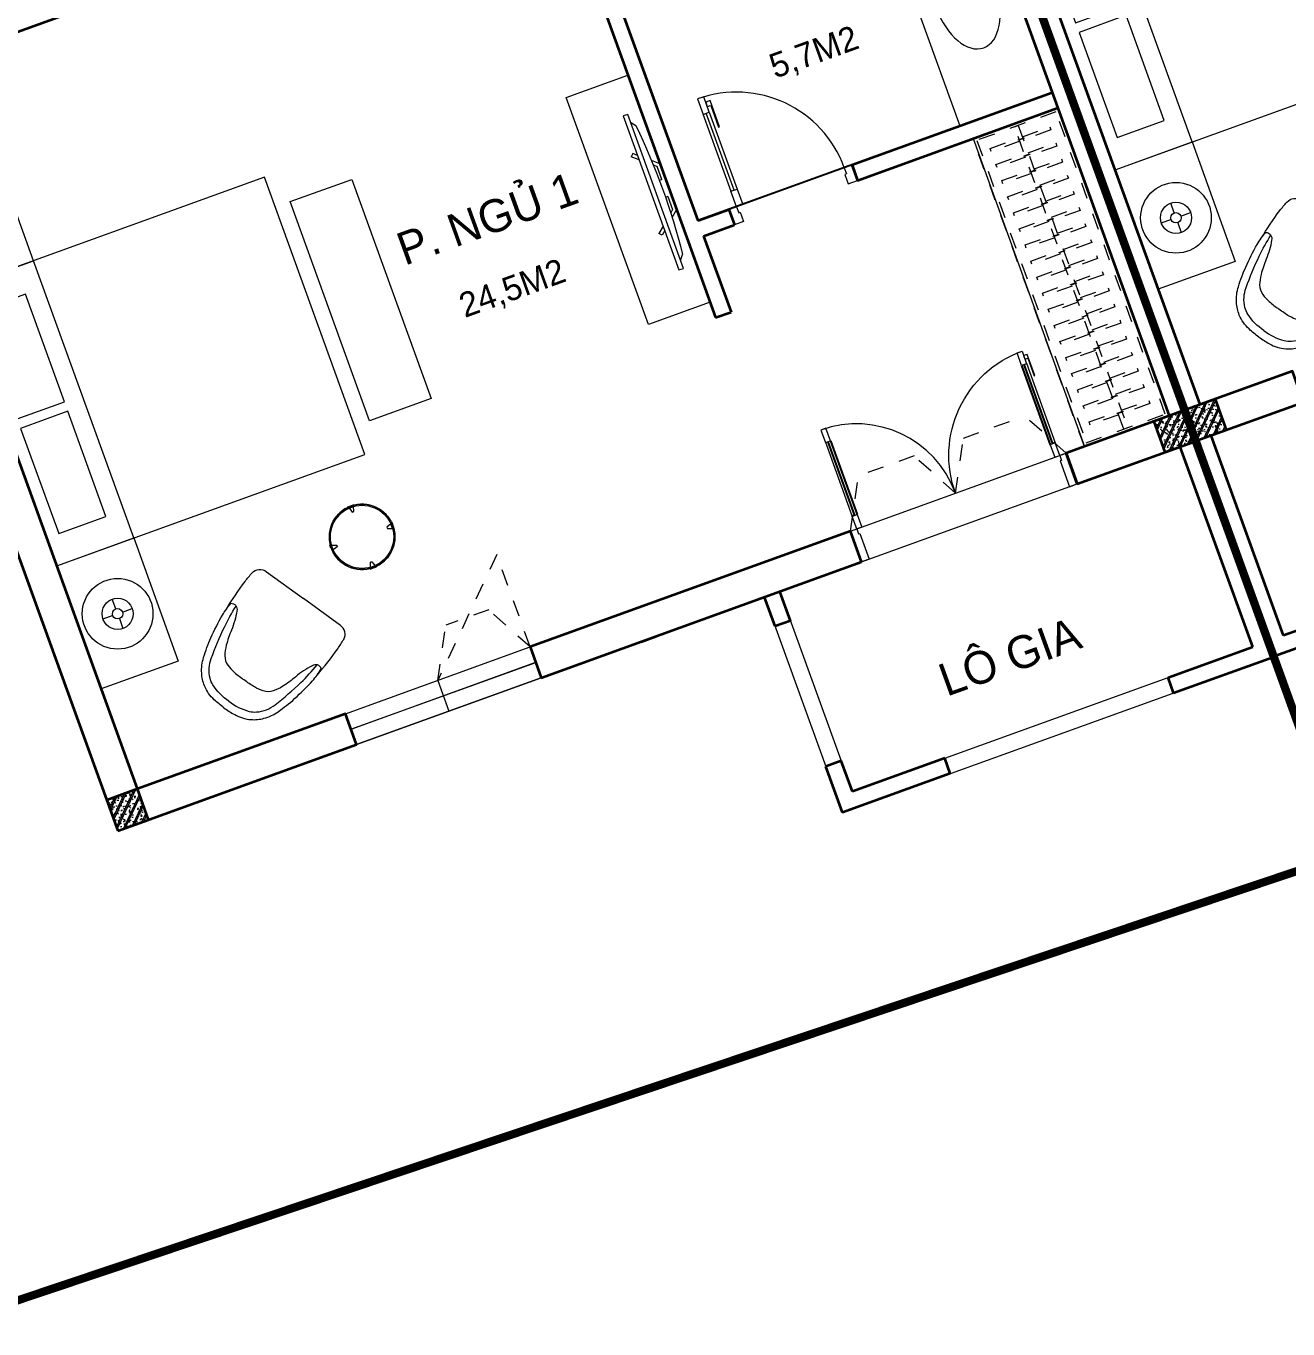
# Model space of a CAD drawing. Header units: metres. Extents: x 568336 to 569219, y 2065964 to 2066430.
# Drawn here: x 568651.34 to 568659.05, y 2066200.67 to 2066208.62 of the extents above; entities that cross this region are included whole.
import ezdxf

# ---------------------------------------------------------------- set-up
doc = ezdxf.new("R2010")
doc.units = ezdxf.units.M
for name, pattern in [('$AUDIT_BAD_LTYPE2', [0]), ('HIDDEN', [0.375, 0.25, -0.125]), ('HIDDEN2', [0.1875, 0.125, -0.0625]), ('X-5M-G-MB PHONGNGU$0$HIDDEN2', [0.1875, 0.125, -0.0625])]:
    doc.linetypes.add(name, pattern=pattern)
doc.layers.get('0').update_dxf_attribs({"linetype": 'CONTINUOUS'})
doc.layers.get('DEFPOINTS').update_dxf_attribs({"linetype": 'CONTINUOUS'})
for name, color, linetype, lineweight in [('-DIM', 9, 'CONTINUOUS', 13), ('-DOOR', 137, 'CONTINUOUS', 9), ('-FURNITURE', 46, 'CONTINUOUS', 9), ('-HATCH', 8, 'CONTINUOUS', 5), ('-LINE1', 7, 'CONTINUOUS', 18), ('-LINE2', 252, 'CONTINUOUS', 9), ('-STEEL1', 1, 'CONTINUOUS', 35), ('-WALL', 4, 'CONTINUOUS', 35), ('TEXT25', 2, 'CONTINUOUS', 13)]:
    doc.layers.add(name, color=color, linetype=linetype, lineweight=lineweight)
doc.layers.add('APOLIC', color=7, linetype='CONTINUOUS')
doc.layers.add('TIMDUONG', color=1, linetype='CONTINUOUS')
doc.styles.add('SVN_AVO_thuong', font='')
doc.styles.add('T1', font='', dxfattribs={"height": 200})
doc.styles.get('SVN_AVO_thuong').set_extended_font_data('SVN-Avo')
doc.styles.get('T1').set_extended_font_data('VNgeometric Light')

# ---------------------------------------------------------------- blocks, each defined once
blk = doc.blocks.new('1800X2000')
at = {"layer": '-FURNITURE'}
blk.add_line((325497.3064970744, 17765.29446492715), (325497.3064973904, 19565.2944651944), dxfattribs=at)
for points in [[(323997.3057774993, 19565.2944651944), (325997.3064971831, 19565.2944651944), (325997.3064971831, 17765.29446484288), (323997.3057774993, 17765.29446484288)], [(325612.9490047574, 19390.79434491032), (325919.0064973457, 19390.79434491032), (325919.0064973457, 18691.29434485664), (325612.9490047574, 18691.29434485664)], [(325612.9490046239, 18629.79434491026), (325919.0064972151, 18629.79434491026), (325919.0064972151, 17946.79434485664), (325612.9490046239, 17946.79434485664)]]:
    blk.add_lwpolyline(points, close=True, dxfattribs=at)
blk = doc.blocks.new('12PLMP12')
at = {"color": 0, "linetype": 'ByBlock'}
for p, q in [((0, 1.25), (0, 3.75)), ((-1.25, 0), (-3.75, 0)), ((1.25, 0), (3.75, 0)), ((0, -1.25), (0, -3.75))]:
    blk.add_line(p, q, dxfattribs=at)
for radius in [8.5, 3.75, 1.25]:
    blk.add_circle((0, 0), radius, dxfattribs=at)
blk = doc.blocks.new('A$C7D524948')
at = {"layer": '-FURNITURE'}
for points in [[(-1.862645149230957e-09, 824.9500000011176, 0.02374928999430728), (-77.15000000130385, 820, 0.1110396266945436), (-175.0999999996275, 786.1500000022352, 0.08516816991690027), (-234.9500000011176, 733.25, 0.08855014736123698), (-281.5499999988824, 649.3499999996275, 0.02790636319614463), (-315.9500000011176, 525.5999999996275, 0.02834164487538841), (-340.4000000022352, 372.8000000007451, 0.04711987010175965), (-341.0999999996275, 283.4000000003725, 0.5135274654112972), (-284.5500000007451, 299.9500000011176, 0.05957759956988055), (-242.5500000026077, 413.6500000003725, -0.03446512451505389), (-213.1500000003725, 507.4499999992549, -0.05927668371543007), (-182.7500000009313, 564.2999999988824, -0.1661460996977688), (-133.4500000011176, 600.4000000003725, -0.0525641271264061), (-75.80000000074506, 611.9500000011176, -0.02855401869774651), (-1.862645149230957e-09, 614.6500000003725, -3.543335205159532)], [(-1.862645149230957e-09, 824.9500000011176, -0.02374928999430728), (77.14999999850988, 820.0000000018626, -0.1110396266945436), (175.0999999986961, 786.1500000003725, -0.08516816991690027), (234.9499999992549, 733.25, -0.08855014736123698), (281.5499999988824, 649.3499999996275, -0.02790636319614463), (315.9500000011176, 525.5999999996275, -0.02834164487538841), (340.3999999985099, 372.8000000007451, -0.04711987010175965), (341.0999999996275, 283.4000000022352, -0.5135274654112972), (284.5500000007451, 299.9499999992549, -0.05957759956988055), (242.5499999988824, 413.6499999985099, 0.03446512451505389), (213.1499999994412, 507.4500000011176, 0.05927668371543007), (182.75, 564.3000000007451, 0.1661460996977688), (133.4499999983236, 600.4000000003725, 0.0525641271264061), (75.79999999888241, 611.9499999992549, 0.02855401869774651), (-1.862645149230957e-09, 614.6500000003725, 3.543335205159532)], [(-0.5500000007450581, 774.1500000003725, 0.1055837687742558), (-137.8000000007451, 751.3000000007451, 0.08397584501256396), (-176, 728.25, 0.1493020227225411), (-241.2000000011176, 626.1999999992549, 0.02490854660583826), (-289.25, 424.1500000003725, 0.02643887537121914), (-306.5679914960638, 278.4068524483591, -0.8863330528017872)], [(-0.5500000007450581, 774.1500000003725, -0.1055837687742558), (136.6999999992549, 751.3000000007451, -0.08397584501256396), (174.8999999985099, 728.2500000018626, -0.1493020227225411), (240.0999999986961, 626.1999999992549, -0.02490854660583826), (288.1499999975786, 424.1500000003725, -0.02643887537121914), (305.467991495505, 278.4068524483591, 0.8863330528017872)], [(-342.8562581948936, 328.1164919566363, 0.02267140514630937), (-350.039135296829, 124.5, 0.01212164544072816), (-345.6391352973878, 57.0500000026077, 0.4055082152921144), (-279.3891352973878, 0), (0, 0)], [(342.8562581939623, 328.1164919547737, -0.02267140514630937), (350.0391352958977, 124.5, -0.01212164544072816), (345.6391352955252, 57.05000000074506, -0.4055082152921144), (279.3891352964565, 0), (0, 0)]]:
    blk.add_lwpolyline(points, format="xyb", dxfattribs=at)
blk = doc.blocks.new('18x35')
at = {"layer": '-HATCH'}
h = blk.add_hatch(dxfattribs=at)
h.set_pattern_fill('CHAU-01', color=256, scale=10, angle=-1.272221872585407e-14, pattern_type=2)
h.set_pattern_definition([(49.99999999999999, (0, 0), (71.72601826007535, -6.275213498259527), [7.5, -82.5]), (355, (0, 0), (-13.87513336129999, 75.21921337000119), [6, -66]), (100.4514, (5.977167999997619, -0.5229339999999638), (57.85093817140217, 68.94395420609534), [6.374019000000001, -70.1142112]), (46.18419999999998, (0, 20), (106.7241048625644, -16.55190143290183), [11.25, -123.75]), (96.63559999999998, (8.89367449999554, 18.62066930000003), (93.46627055487036, 97.41178709004416), [9.561028799999994, -105.1713]), (351.1842, (0, 20), (93.46619451336275, 97.41186009253245), [9, -99]), (20.99999999999998, (10, 15), (59.69070521184616, -40.2618890665339), [7.5, -82.5]), (326.0000000000001, (10, 15), (24.33153319215819, 72.5150045046853), [6, -66]), (71.45139999999999, (14.97422329999972, 11.64483940000002), (84.022262858149, 32.25304967099522), [6.374019000000001, -70.1142112]), (37.49999999999998, (0, 0), (1.215985531729074, 33.28938538313115), [0, -65.19999999999999, 0, -67, 0, -66.25]), (7.499999999999987, (0, 0), (26.30695374421487, 39.44117118823602), [0, -38.2, 0, -63.7, 0, -25.25]), (327.5, (-22.30000000000291, 0), (53.3822436172409, -2.255487173437988), [0, -25, 0, -78, 0, -103.5]), (317.5, (-32.30000000000291, 0), (58.31861693423862, 10.01049823323176), [0, -32.5, 0, -51.8, 0, -73.5]), (44.99999999999999, (0, 0), (-30.05203820042826, 30.05203820042828), []), (44.99999999999999, (0, 12.25), (-30.05203820042826, 30.05203820042828), [])])
h.paths.add_polyline_path([(96508.03118051568, 47993.04977023201), (96508.03118051568, 47793.04977023201), (96708.03118051568, 47793.04977023201), (96708.03118051568, 47993.04977023201)])
at = {"layer": '-STEEL1'}
blk.add_lwpolyline([(96508.03118051568, 47793.04977023201), (96708.03118051568, 47793.04977023201), (96708.03118051568, 47993.04977023201), (96508.03118051568, 47993.04977023201)], close=True, dxfattribs=at)
blk = doc.blocks.new('M2-T2')
at = {"layer": '-FURNITURE'}
blk.add_lwpolyline([(188785.9255648188, -98562.23270816143), (189285.9273454817, -98562.23270816143), (189285.9273454817, -99337.39942697497), (188785.9255648188, -99337.39942697497)], close=True, dxfattribs=at)
at = {"layer": '-LINE1'}
blk.add_lwpolyline([(191485.8660267639, -100287.0107313246), (191485.8660267639, -101687.0107313246), (188685.8660267639, -101687.0107313245), (188685.8660267637, -100287.0107313246)], dxfattribs=at)
at = {"layer": '-WALL'}
for p, q in [((188685.8660267639, -101687.0107313246), (188685.8660267637, -100287.0107313245)), ((188785.8660267639, -101587.0107313246), (188785.8660267637, -100287.0107313245)), ((188985.8660267639, -101587.0107313246), (188785.8660267639, -101587.0107313246)), ((188985.8660267639, -101687.0107313246), (188685.8660267638, -101687.0107313246))]:
    blk.add_line(p, q, dxfattribs=at)
blk.add_lwpolyline([(191188.4291203678, -95587.4546847924), (190885.4058762234, -95587.45468479238), (190885.4061907353, -95482.4491540484), (190785.4063327542, -95482.4491540484), (190785.4063327542, -95482.4491540484), (190785.4063327542, -95482.4491540484), (190785.4058762234, -95587.45468479238), (188785.9683582059, -95587.4546847924), (188786.0263483539, -93122.7932685815), (188685.5742633072, -93122.7932685815), (188685.4944307274, -100287.0107313246), (189385.4944307354, -100287.0107313026), (189385.4944307357, -100087.0107313397), (188785.8974093971, -100087.0107313572), (188785.9587328772, -95787.66870374542)], dxfattribs=at)
at = {"layer": 'DEFPOINTS', "color": 2}
blk.add_lwpolyline([(188685.8968806412, -85287.03854253789), (196685.66513408, -85286.9656423192), (196686.3975495653, -90887.44297288946), (197685.688035646, -90887.44297288946), (197685.688035646, -96387.44297288946), (196686.0590758167, -96387.25639865667), (196686.0590758167, -98365.7926648622), (194719.2112359106, -100287.0441957289), (191485.8660267639, -100287.1876910995), (191485.8660267639, -101687.0107313246), (188685.8660267639, -101687.010731325), (188685.8968806412, -85287.03854253789)], dxfattribs=at)
at = {"layer": 'TIMDUONG', "color": 1, "linetype": 'HIDDEN', "ltscale": 10, "const_width": 50}
blk.add_lwpolyline([(188685.9009933229, -83287.61039145212), (199685.9009933797, -83287.63301822983), (199685.8702561683, -98230.70415374279), (194687.2128796928, -103114.3974403377), (188685.860498254, -102974.7601425732)], close=True, dxfattribs=at)
at = {"layer": '-DIM', "xscale": -1}
blk.add_blockref('1800X2000', (514783.23384242, -116327.5271730885), dxfattribs=at)
at = {"layer": '-FURNITURE', "xscale": 25.40000000083849, "yscale": 25.40000000083849, "zscale": 25.40000000083849, "rotation": 90.00000002731056}
blk.add_blockref('12PLMP12', (189035.9273463387, -98964.19391341195), dxfattribs=at)
at = {"layer": '-FURNITURE', "rotation": 124.1219197484613}
blk.add_blockref('A$C7D524948', (189946.5025991879, -99358.43120215704), dxfattribs=at)
at = {"layer": '-STEEL1'}
blk.add_blockref('18x35', (92177.86570012549, -148079.9855887284), dxfattribs=at)
blk = doc.blocks.new('XR.MB.LM123$0$tvi 1')
blk.add_lwpolyline([(28.54445810673496, -2.291926648467779e-10), (28.54445810673496, -999.9999999999964), (-7.275957614183426e-12, -1000), (0, 0)], close=True)
for points in [[(28.54445810680045, -50.31958968611434), (52.37372755713295, -80.86315460130209)], [(-24.09820395050338, -235.5599978379832), (-39.09879504836863, -251.7939635238108)], [(0, -255.9952397129928), (-24.09820395050338, -235.5599978379832)], [(0, -284.7849796677438), (-39.09879504836863, -251.7939635238108)], [(69.66229681991535, -315.0836646851385), (111.1934016081432, -350.2927865858655), (111.193401608034, -649.712917566063), (69.68611289083492, -684.9110379843005)], [(89.09002233762294, -445.7449799550195), (89.09002233762294, -359.9578938602899), (70.91298945683957, -344.6203678706661)], [(89.09002233762294, -445.7449799550195), (73.49991829216015, -445.7449799550232)], [(89.09002233768115, -554.2550200447404), (89.09002233773936, -640.0421061392371), (70.91298945678864, -655.3796321293303)], [(89.09002233768115, -554.2550200447404), (73.49991829216015, -554.2550200447404)], [(0, -715.2150203320198), (-39.09879504836863, -748.2060364759491)], [(-24.09820395050338, -764.4400021620095), (-39.09879504836863, -748.2060364759491)], [(0, -744.004760287), (-24.09820395050338, -764.4400021620095)], [(28.54445810674224, -949.680410313882), (52.37372755713295, -919.1368453984578)]]:
    blk.add_lwpolyline(points)
blk.add_arc((-4025.16618952866, -499.9999999999964), 4099.025185406737, 354.1310878512652, 5.868912148527433)
blk = doc.blocks.new('*U18')
at = {"linetype": '$AUDIT_BAD_LTYPE2'}
for p, q in [((70, 100), (69.99999999999999, 599.9999999999982)), ((89.99999999999999, 599.9999999999982), (90, 100))]:
    blk.add_line(p, q, dxfattribs=at)
for points in [[(49.99999999999999, 599.9999999999982), (89.99999999999999, 599.9999999999982), (89.99999999999999, 699.9999999999982), (49.99999999999999, 699.9999999999982), (49.99999999999999, 599.9999999999982)], [(49.99999999999999, 602.9059272893337), (50, 100)], [(50, 100), (90, 100), (90, 0), (50, 0), (50, 100)]]:
    blk.add_lwpolyline(points)
for points in [[(118.2698876160139, 494.5156181119073), (118.2698876160139, 664.1349438079906), (89.99999999999999, 664.1349438079906), (89.99999999999999, 635.8650561920058), (112.6159100928053, 635.8650561920058), (112.6159100928053, 494.5156181119073)], [(0, 0), (50, 0), (50, -40), (60, -40), (60, -100.0001724930698), (0, -100.0001724930698)], [(799.9999999999982, 7.105427357601134e-15), (749.9999999999982, 7.105427357601134e-15), (749.9999999999982, -40), (739.9999999999982, -40), (739.9999999999982, -100.0001724930698), (799.9999999999982, -100.0001724930698)]]:
    blk.add_lwpolyline(points, close=True)
at = {"linetype": '$AUDIT_BAD_LTYPE2', "ltscale": 0.3}
blk.add_arc((50, 0), 699.9999999999982, 0, 90, dxfattribs=at)
blk = doc.blocks.new('Sink_Cicle')
blk.add_lwpolyline([(17.49999987077899, -50.00226151314564), (-17.49999987077899, -49.99773848685436), (-17.51615354442038, -252.2967581441626), (17.48384613892995, -252.3012811850058)], close=True)
blk.add_circle((0, -300), 17.5)
at = {"layer": 'DEFPOINTS'}
blk.add_line((0, -100), (0, 0), dxfattribs=at)
blk.add_wipeout([(17.499999870775355, -50.00226151314928), (-17.49999987078263, -49.99773848685436), (-17.516153544427652, -252.29675814416623), (17.48384613892631, -252.3012811850058)])
at = {"layer": '-FURNITURE', "linetype": 'Continuous'}
blk.add_ellipse((0, -300), major_axis=(-325, 0), ratio=0.5846153846153846, dxfattribs=at)
blk.add_line((-17.51421511289664, -237.2967582757119), (17.48578462866135, -237.3012813020032))
blk = doc.blocks.new('*U245')
for points in [[(21.73011238398614, 627.6337999295927), (21.73011238398614, 797.2531256256759), (50.00000000000001, 797.2531256256759), (50.00000000000001, 768.9832380096911), (27.38408990719474, 768.9832380096911), (27.38408990719474, 627.6337999295927)], [(0, 0), (50, 0), (50, -40), (60, -40), (60, -245.9999999543969), (0, -245.9999999543969)], [(1721.999999998998, 0), (1671.999999998998, 0), (1671.999999998998, -40), (1661.999999998998, -40), (1661.999999998998, -245.9999999543969), (1721.999999998998, -245.9999999543969)]]:
    blk.add_lwpolyline(points, close=True)
for points in [[(50.00000000000001, 733.1181818176835), (90.00000000000003, 733.1181818176835), (90.00000000000003, 833.1181818176835), (50.00000000000001, 833.1181818176835), (50.00000000000001, 733.1181818176835)], [(1671.999999998998, 688.881818181314), (1631.999999998998, 688.881818181314), (1631.999999998998, 788.881818181314), (1671.999999998998, 788.881818181314), (1671.999999998998, 688.881818181314)], [(50.00000000000001, 736.0241091070191), (50, 100)], [(1671.999999998998, 691.7877454706495), (1671.999999998998, 100)], [(50, 100), (90, 100), (90, 0), (50, 0), (50, 100)], [(1671.999999998998, 100), (1631.999999998998, 100), (1631.999999998998, 0), (1671.999999998998, 0), (1671.999999998998, 100)]]:
    blk.add_lwpolyline(points)
at = {"ltscale": 0.3}
for points in [[(883.1181818176836, 0, 0.4142135623730951), (50, 833.1181818176835, 0.4142135623730951)], [(883.1181818176838, 0, -0.4142135623730951), (1671.999999998998, 788.8818181813142, -0.4142135623730951)]]:
    blk.add_lwpolyline(points, format="xyb", dxfattribs=at)
at = {"layer": 'APOLIC', "linetype": '$AUDIT_BAD_LTYPE2'}
for p, q in [((70, 100), (70.00000000000003, 733.1181818176835)), ((90.00000000000003, 733.1181818176835), (90, 100)), ((1631.999999998998, 688.881818181314), (1631.999999998998, 100)), ((1651.999999998998, 100), (1651.999999998998, 688.881818181314))]:
    blk.add_line(p, q, dxfattribs=at)
blk = doc.blocks.new('*U189')
at = {"linetype": 'X-5M-G-MB PHONGNGU$0$HIDDEN2'}
for points in [[(0, 600.0000000004657), (0, 0), (2181.818181820297, -7.813323814654285e-10), (2181.818181820297, 599.9999999996843)], [(2161.818181820297, 579.999661371611), (2161.818181820297, 19.99966137161111), (20, 20.00000000046566), (20, 580.0000000004657)], [(2161.818181820297, 286.6991212946932), (2161.818181820297, 313.0991212946), (20, 313.0991212953813), (19.99999859370291, 286.6991212952417)], [(113.7817614636733, 319.1750910408318), (109.4317788550979, 319.1750910408318), (109.4317788550979, 280.441767644881), (113.7817614636733, 280.441767644881)], [(227.7817614636733, 319.1750910407849), (223.4317788550979, 319.1750910407849), (223.4317788550979, 280.4417676448341), (227.7817614636733, 280.4417676448341)], [(341.7817614636733, 319.175091040738), (337.4317788550979, 319.175091040738), (337.4317788550979, 280.4417676447872), (341.7817614636733, 280.4417676447872)], [(455.7817614636733, 319.1750910406911), (451.4317788550979, 319.1750910406911), (451.4317788550979, 280.4417676447403), (455.7817614636733, 280.4417676447403)], [(569.7817614636733, 319.1750910406442), (565.431778855098, 319.1750910406442), (565.431778855098, 280.4417676446934), (569.7817614636733, 280.4417676446934)], [(683.7817614636733, 319.1750910405973), (679.431778855098, 319.1750910405973), (679.431778855098, 280.4417676446465), (683.7817614636733, 280.4417676446465)], [(797.7817614636733, 319.1750910405504), (793.431778855098, 319.1750910405504), (793.431778855098, 280.4417676445996), (797.7817614636733, 280.4417676445996)], [(911.7817614636733, 319.1750910405035), (907.431778855098, 319.1750910405035), (907.431778855098, 280.4417676445527), (911.7817614636733, 280.4417676445527)], [(1025.781761463673, 319.1750910404566), (1021.431778855098, 319.1750910404566), (1021.431778855098, 280.4417676445057), (1025.781761463673, 280.4417676445057)], [(1139.781761463673, 319.1750910404097), (1135.431778855098, 319.1750910404097), (1135.431778855098, 280.4417676444588), (1139.781761463673, 280.4417676444588)], [(1253.781761463673, 319.1750910403628), (1249.431778855098, 319.1750910403628), (1249.431778855098, 280.4417676444119), (1253.781761463673, 280.4417676444119)], [(1367.781761463673, 319.1750910403159), (1363.431778855098, 319.1750910403159), (1363.431778855098, 280.441767644365), (1367.781761463673, 280.441767644365)], [(1481.781761463673, 319.175091040269), (1477.431778855098, 319.175091040269), (1477.431778855098, 280.4417676443181), (1481.781761463673, 280.4417676443181)], [(1595.781761463673, 319.175091040222), (1591.431778855098, 319.175091040222), (1591.431778855098, 280.4417676442712), (1595.781761463673, 280.4417676442712)], [(1709.781761463673, 319.1750910401751), (1705.431778855098, 319.1750910401751), (1705.431778855098, 280.4417676442243), (1709.781761463673, 280.4417676442243)], [(1823.781761463673, 319.1750910401282), (1819.431778855098, 319.1750910401282), (1819.431778855098, 280.4417676441774), (1823.781761463673, 280.4417676441774)], [(1937.781761463673, 319.1750910400813), (1933.431778855098, 319.1750910400813), (1933.431778855098, 280.4417676441305), (1937.781761463673, 280.4417676441305)], [(2051.781761463673, 319.1750910400344), (2047.431778855098, 319.1750910400344), (2047.431778855098, 280.4417676440836), (2051.781761463673, 280.4417676440836)]]:
    blk.add_lwpolyline(points, close=True, dxfattribs=at)
for points in [[(122.2409142897814, 313.1103512093413), (122.2409142897814, 515.2497102723445), (100.1765458012815, 515.2497102723445), (100.1765458012815, 313.1103512093413)], [(236.2409142897814, 313.1103512092944), (236.2409142897814, 515.2497102722975), (214.1765458012815, 515.2497102722975), (214.1765458012815, 313.1103512092944)], [(350.2409142897814, 313.1103512092475), (350.2409142897814, 515.2497102722507), (328.1765458012815, 515.2497102722507), (328.1765458012815, 313.1103512092475)], [(464.2409142897814, 313.1103512092006), (464.2409142897814, 515.2497102722037), (442.1765458012815, 515.2497102722037), (442.1765458012815, 313.1103512092006)], [(578.2409142897814, 313.1103512091537), (578.2409142897814, 515.2497102721569), (556.1765458012815, 515.2497102721569), (556.1765458012815, 313.1103512091537)], [(692.2409142897814, 313.1103512091068), (692.2409142897814, 515.24971027211), (670.1765458012815, 515.24971027211), (670.1765458012815, 313.1103512091068)], [(806.2409142897814, 313.1103512090599), (806.2409142897814, 515.249710272063), (784.1765458012815, 515.249710272063), (784.1765458012815, 313.1103512090599)], [(920.2409142897814, 313.110351209013), (920.2409142897814, 515.2497102720162), (898.1765458012815, 515.2497102720162), (898.1765458012815, 313.110351209013)], [(1034.240914289781, 313.1103512089661), (1034.240914289781, 515.2497102719692), (1012.176545801281, 515.2497102719692), (1012.176545801281, 313.1103512089661)], [(1148.240914289781, 313.1103512089192), (1148.240914289781, 515.2497102719224), (1126.176545801281, 515.2497102719224), (1126.176545801281, 313.1103512089192)], [(1262.240914289781, 313.1103512088723), (1262.240914289781, 515.2497102718754), (1240.176545801281, 515.2497102718754), (1240.176545801281, 313.1103512088723)], [(1376.240914289781, 313.1103512088254), (1376.240914289781, 515.2497102718285), (1354.176545801281, 515.2497102718285), (1354.176545801281, 313.1103512088254)], [(1490.240914289781, 313.1103512087785), (1490.240914289781, 515.2497102717816), (1468.176545801281, 515.2497102717816), (1468.176545801281, 313.1103512087785)], [(1604.240914289781, 313.1103512087315), (1604.240914289781, 515.2497102717347), (1582.176545801281, 515.2497102717347), (1582.176545801281, 313.1103512087315)], [(1718.240914289781, 313.1103512086846), (1718.240914289781, 515.2497102716878), (1696.176545801281, 515.2497102716878), (1696.176545801281, 313.1103512086846)], [(1832.240914289781, 313.1103512086377), (1832.240914289781, 515.2497102716409), (1810.176545801281, 515.2497102716409), (1810.176545801281, 313.1103512086377)], [(1946.240914289781, 313.1103512085908), (1946.240914289781, 515.2497102715939), (1924.176545801281, 515.2497102715939), (1924.176545801281, 313.1103512085908)], [(2060.240914289781, 313.1103512085439), (2060.240914289781, 515.2497102715471), (2038.176545801281, 515.2497102715471), (2038.176545801281, 313.1103512085439)], [(100.1765458012815, 286.7103512094345), (100.1765458012815, 92.0852110228024), (122.2409142897814, 92.0852110228024), (122.2409142897814, 286.7103512094345)], [(214.1765458012815, 286.7103512093876), (214.1765458012815, 92.08521102275549), (236.2409142897814, 92.08521102275549), (236.2409142897814, 286.7103512093876)], [(328.1765458012815, 286.7103512093407), (328.1765458012815, 92.08521102270858), (350.2409142897814, 92.08521102270858), (350.2409142897814, 286.7103512093407)], [(442.1765458012815, 286.7103512092938), (442.1765458012815, 92.08521102266168), (464.2409142897814, 92.08521102266168), (464.2409142897814, 286.7103512092938)], [(556.1765458012815, 286.7103512092469), (556.1765458012815, 92.08521102261477), (578.2409142897814, 92.08521102261477), (578.2409142897814, 286.7103512092469)], [(670.1765458012815, 286.7103512092), (670.1765458012815, 92.08521102256786), (692.2409142897814, 92.08521102256786), (692.2409142897814, 286.7103512092)], [(784.1765458012815, 286.7103512091531), (784.1765458012815, 92.08521102252095), (806.2409142897814, 92.08521102252095), (806.2409142897814, 286.7103512091531)], [(898.1765458012815, 286.7103512091062), (898.1765458012815, 92.08521102247404), (920.2409142897814, 92.08521102247404), (920.2409142897814, 286.7103512091062)], [(1012.176545801281, 286.7103512090592), (1012.176545801281, 92.08521102242715), (1034.240914289781, 92.08521102242715), (1034.240914289781, 286.7103512090592)], [(1126.176545801281, 286.7103512090123), (1126.176545801281, 92.08521102238024), (1148.240914289781, 92.08521102238024), (1148.240914289781, 286.7103512090123)], [(1240.176545801281, 286.7103512089654), (1240.176545801281, 92.08521102233333), (1262.240914289781, 92.08521102233333), (1262.240914289781, 286.7103512089654)], [(1354.176545801281, 286.7103512089186), (1354.176545801281, 92.08521102228642), (1376.240914289781, 92.08521102228642), (1376.240914289781, 286.7103512089186)], [(1468.176545801281, 286.7103512088717), (1468.176545801281, 92.0852110222395), (1490.240914289781, 92.0852110222395), (1490.240914289781, 286.7103512088717)], [(1582.176545801281, 286.7103512088247), (1582.176545801281, 92.0852110221926), (1604.240914289781, 92.0852110221926), (1604.240914289781, 286.7103512088247)], [(1696.176545801281, 286.7103512087778), (1696.176545801281, 92.0852110221457), (1718.240914289781, 92.0852110221457), (1718.240914289781, 286.7103512087778)], [(1810.176545801281, 286.7103512087309), (1810.176545801281, 92.08521102209879), (1832.240914289781, 92.08521102209879), (1832.240914289781, 286.7103512087309)], [(1924.176545801281, 286.710351208684), (1924.176545801281, 92.08521102205188), (1946.240914289781, 92.08521102205188), (1946.240914289781, 286.710351208684)], [(2038.176545801281, 286.7103512086371), (2038.176545801281, 92.08521102200497), (2060.240914289781, 92.08521102200497), (2060.240914289781, 286.7103512086371)]]:
    blk.add_lwpolyline(points, dxfattribs=at)
blk = doc.blocks.new('tbl1')
at = {"layer": '-FURNITURE'}
for points in [[(-19.7318235830171, 199.0618887953169), (-20.00000000081491, 202.1778609547764), (19.99999999918509, 202.1778609547764), (19.73182358138729, 199.0618887953169), (-8.149072527885437e-10, 200.1778609545727)], [(-202.1778609555913, -20), (-202.1778609555913, 20), (-199.0618887961609, 19.7318235822022), (-200.1778609553294, 9.313225746154785e-10), (-199.0618887961609, -19.73182358033955)], [(202.1778609539615, -20), (199.0618887945311, -19.73182358033955), (200.1778609537287, 9.313225746154785e-10), (200.2090254699579, 19.83055200098897), (202.1778609539615, 20)], [(19.99999999918509, -202.1778609547764), (-20.00000000081491, -202.1778609547764), (-19.7318235830171, -199.061888795346), (-8.149072527885437e-10, -200.1778609546018), (19.73182358138729, -199.061888795346)]]:
    blk.add_hatch(color=256, dxfattribs=at).paths.add_polyline_path(points, flags=0)
at = {"layer": '-FURNITURE', "flags": 128}
for points in [[(-19.7318235830171, 199.061888795346), (-20.00000000081491, 202.1778609547764), (-8.149072527885437e-10, 202.1778609547764), (19.99999999918509, 202.1778609547764), (19.73182358138729, 199.061888795346)], [(-202.1778609555913, 0), (-202.1778609555913, 20), (-199.0618887961609, 19.7318235822022)], [(202.1778609539615, 0), (202.1778609539615, 20), (199.0618887945311, 19.7318235822022)], [(-19.7318235830171, -199.061888795346), (-20.00000000081491, -202.1778609547764), (-8.149072527885437e-10, -202.1778609547764), (19.99999999918509, -202.1778609547764), (19.73182358138729, -199.061888795346)]]:
    blk.add_lwpolyline(points, dxfattribs=at)
for points in [[(14.99999999918509, 193), (-15.00000000081491, 193), (-5.000000000814907, 163), (-8.149072527885437e-10, 163), (4.999999999185093, 163)], [(-193.0000000008149, -15), (-193.0000000008149, 15), (-163.0000000008149, 5), (-163.0000000008149, 0), (-163.0000000008149, -5)], [(192.9999999991851, -15), (192.9999999991851, 15), (162.9999999991851, 5), (162.9999999991851, 0), (162.9999999991851, -5)], [(14.99999999918509, -193), (-15.00000000081491, -193), (-5.000000000814907, -163), (-8.149072527885437e-10, -163), (4.999999999185093, -163)]]:
    blk.add_lwpolyline(points, close=True, dxfattribs=at)
at = {"layer": '-FURNITURE'}
for radius in [200.0000000000002, 193.0000000000002]:
    blk.add_circle((-8.149072527885437e-10, 0), radius, dxfattribs=at)
for radius, start, end in [(199.9999999999999, 90, 270), (199.9999999999998, 270, 90)]:
    blk.add_arc((0, 0), radius, start, end, dxfattribs=at)
blk = doc.blocks.new('M3-T2')
at = {"layer": '-DOOR'}
for p, q in [((192237.333206764, -33559.81339047069), (193437.0307138161, -33559.51486763137)), ((192837.18196029, -33559.66412905103), (192837.2317266385, -33759.66411666759)), ((195517.0547079423, -33559.79026605489), (196917.0547079419, -33559.79026609336)), ((192237.0307817459, -33659.81351696714), (193437.0307817458, -33659.83676851168)), ((192237.333206764, -33659.81339047069), (193437.0307138161, -33659.51486763137)), ((192237.333206764, -33759.81339047069), (193437.0307138161, -33759.51486763137)), ((195517.0547079423, -33759.79026601781), (196917.0547079419, -33759.79026605628))]:
    blk.add_line(p, q, dxfattribs=at)
blk.add_lwpolyline([(192237.0307817458, -33559.79026598585), (193437.0307817456, -33559.81351752984), (193437.0307817459, -33759.81351752984), (192237.030781746, -33759.79026598585)], dxfattribs=at)
at = {"layer": '-FURNITURE'}
blk.add_line((197036.6220188651, -31559.79026607379), (197036.6690882431, -33559.79909158799), dxfattribs=at)
for points in [[(190886.6876587536, -29510.23421942131), (190886.6876585038, -30310.2342191143), (191386.6876585038, -30310.23421920202), (191386.6876587536, -29510.23421950903)], [(197586.6004084922, -31459.79026612415), (197586.5906113159, -30010.97425752776), (196986.5906113159, -30010.97425752776), (196986.590611363, -31459.79026602345)], [(192983.8144046758, -30503.59582876562), (193383.8144046758, -30503.59582876562), (193383.8144046758, -31927.53673293392), (192983.8144046758, -31927.53673293392)], [(194786.0715266388, -31953.22975005777), (194786.0715271471, -30477.90281132952), (195186.0721201034, -30477.90281139966), (195186.0721195952, -31953.22975012791)], [(190886.6876587536, -32910.23421986052), (190886.6876585038, -32110.23422016751), (191386.6876585038, -32110.23422007979), (191386.6876587536, -32910.2342197728)]]:
    blk.add_lwpolyline(points, close=True, dxfattribs=at)
at = {"layer": '-HATCH'}
blk.add_line((195486.642466536, -31460.13314735339), (196286.6423572729, -31459.73587734613), dxfattribs=at)
at = {"layer": '-LINE1'}
for points in [[(194887.0645545141, -33759.77205712059), (194887.0645545141, -35159.77205712059), (197687.0645545141, -35159.77205712054), (197687.0645545143, -33759.77205712059)], [(194987.0645545141, -33759.77205712059), (194987.0645545141, -34859.77205712059)], [(195587.0645545141, -35059.77205712059), (197037.0645545141, -35059.77205712054)]]:
    blk.add_lwpolyline(points, dxfattribs=at)
at = {"layer": '-LINE2', "linetype": 'HIDDEN2', "ltscale": 10}
for p, q in [((193437.0307138161, -32959.81339047069), (192837.18196029, -33559.66412905103)), ((193437.0307138161, -33559.81339047069), (193437.0307138161, -32959.81339047069)), ((192837.18196029, -33559.66412905103), (192997.570704484, -33259.66412905103)), ((193276.6419696221, -33259.81339047069), (192997.570704484, -33259.66412905103)), ((193437.0307138161, -33559.81339047069), (193276.6419696221, -33259.81339047069)), ((195517.0547079425, -33559.82043940935), (195677.4444073897, -33259.81865265081)), ((196038.7666746744, -33259.9454625626), (195677.4444073897, -33259.81865265082)), ((196199.1554188684, -33559.9454625626), (196038.7666746744, -33259.9454625626)), ((196198.9894737342, -33559.9454625626), (196359.3782179282, -33259.9454625626)), ((196359.3782179282, -33259.9454625626), (196756.6743901275, -33259.80602722437)), ((196917.0631343215, -33559.80602722437), (196756.6743901275, -33259.80602722437))]:
    blk.add_line(p, q, dxfattribs=at)
at = {"layer": '-WALL'}
for p, q in [((197687.0645552767, -33759.79026604121), (197686.9737686276, -24359.74579066254)), ((195186.0806616497, -28960.23421950903), (195186.3003268887, -31559.7902660738)), ((195286.642466536, -31459.7902660738), (195286.4334913336, -28960.23421951498)), ((197586.614507229, -30359.79237968585), (197586.6615766069, -33559.7902660738)), ((195286.642466536, -31459.7902660738), (195486.642466536, -31459.7902660738)), ((195486.642466536, -31459.7902660738), (195486.6424665361, -31559.7902660738)), ((196286.6423572729, -31459.73587734613), (196286.6422142718, -31560.4458435218)), ((196286.6422142718, -31460.4458435218), (196286.6422142718, -31560.44582699217)), ((196286.6423571957, -31459.7902660738), (197586.6453964976, -31459.7902660738)), ((195186.2675172363, -31559.7902660738), (195186.3003268887, -31559.7902660738)), ((195186.2675172363, -31559.7902660738), (195186.5318240777, -32053.22975009284)), ((195286.642466536, -31559.7902660738), (195486.6424665361, -31559.7902660738)), ((195286.642466536, -31559.7902660738), (195286.642466536, -32053.22975009284)), ((196286.6422152026, -31559.7902660738), (197586.6468674166, -31559.7902660738)), ((195186.5318240777, -32053.22975009284), (195286.642466536, -32053.22975009284)), ((195517.0547079425, -33559.8135175489), (193437.0307817458, -33559.81351754631)), ((193437.0307817458, -33559.81351754631), (193437.0307817458, -33759.81351750923)), ((195517.0547079423, -33759.79026601781), (195517.0547079425, -33559.79026605489)), ((195517.0547079423, -33759.79026605489), (195517.0547079425, -33559.79026605489)), ((195517.0547079423, -33759.79026601781), (195517.0547079425, -33559.79026605489)), ((196917.0547079419, -33759.79026605628), (196917.0547079417, -33559.79026605628)), ((197586.6615766069, -33559.7902660738), (196917.0547079417, -33559.79026605628)), ((196917.0547079417, -33559.79026605628), (196917.0547079419, -33759.7902660192)), ((193437.0307817458, -33759.81351750929), (195517.0547079423, -33759.79026601781)), ((193437.0307817458, -33759.81351750929), (195517.0547079423, -33759.79026601781)), ((194085.0476416161, -33759.80587997971), (194185.0476416161, -33759.80587997971)), ((194887.0645545141, -33949.94901689557), (194887.0645545141, -33759.94901689557)), ((194987.0645545141, -33949.94901689557), (194987.0645545141, -33759.94901689557)), ((196917.0547079419, -33759.7902660192), (197687.0645552767, -33759.79026604121)), ((197587.0645545141, -35059.77205712059), (197587.0645545143, -33759.77205712054)), ((197687.0645545141, -35159.77205712059), (197687.0645545143, -33759.77205712054)), ((194987.0645545141, -33949.94901689557), (194887.0645545141, -33949.94901689557)), ((194887.0645545141, -35159.77205712059), (194887.0645545141, -34859.77205712059)), ((194987.0645545141, -34859.77205712059), (194887.0645545141, -34859.77205712059)), ((194987.0645545141, -35059.77205712059), (194987.0645545141, -34859.77205712059)), ((195587.0645545141, -35059.77205712059), (194987.0645545141, -35059.77205712059)), ((195587.0645545141, -35159.77205712059), (195587.0645545141, -35059.77205712059)), ((197037.0645545141, -35159.77205712059), (197037.0645545141, -35059.77205712059)), ((197037.0645545141, -35059.77205712059), (197587.0645545141, -35059.77205712059)), ((195587.0645545141, -35159.77205712059), (194887.0645545141, -35159.77205712059)), ((197037.0645545141, -35159.77205712059), (197687.0645545141, -35159.77205712059))]:
    blk.add_line(p, q, dxfattribs=at)
blk.add_lwpolyline([(190687.0307817458, -33759.81351750923), (192237.0307817458, -33759.81351750923), (192237.030781746, -33559.81351642506), (190886.7438094887, -33559.81351643387), (190886.6767510287, -28960.23421950905), (194084.1298656537, -28960.23421950903), (194084.1298656363, -28860.23421950903), (190886.6753538549, -28860.23421950903), (190886.4000716957, -28159.81351755709), (190686.6747105275, -28159.81351752228), (190687.0307817458, -33759.81351750923)], dxfattribs=at)
at = {"layer": 'DEFPOINTS', "color": 2}
blk.add_lwpolyline([(195286.4334913336, -28960.23421951498), (197586.6453964976, -28960.23421951498), (197586.6453964976, -31459.7902660738), (195286.4334913336, -31459.7902660738)], close=True, dxfattribs=at)
at = {"layer": 'TIMDUONG', "color": 1, "linetype": 'HIDDEN', "ltscale": 10, "const_width": 50}
blk.add_lwpolyline([(188687.2145862579, -16759.61038422585), (197687.1908392906, -16759.61038422585), (197687.2145872116, -36446.76013541222), (188686.828327179, -36237.56837296486)], close=True, dxfattribs=at)
at = {"layer": '-DIM', "xscale": -1, "rotation": 359.9999999899488}
blk.add_blockref('1800X2000', (516883.9941521457, -49875.52874149743), dxfattribs=at)
at = {"layer": '-DOOR'}
blk.add_blockref('*U18', (195486.642466536, -31459.79009358073), dxfattribs=at)
at = {"layer": '-DOOR', "xscale": -0.8130081300813009, "yscale": 0.8130081300813009, "zscale": 0.8130081300813009}
blk.add_blockref('*U245', (196917.0547079417, -33559.79026607578), dxfattribs=at)
at = {"layer": '-FURNITURE', "extrusion": (0, 0, -1), "rotation": 179.9963102775916}
blk.add_blockref('XR.MB.LM123$0$tvi 1', (-195074.9109175577, -31703.37756845538), dxfattribs=at)
at = {"layer": '-FURNITURE', "extrusion": (0, 0, -1), "xscale": 0.916666666665974, "yscale": 0.916666666665974, "zscale": -0.916666666665974, "rotation": 270}
blk.add_blockref('*U189', (-197586.6468674166, -31559.7902660738), dxfattribs=at)
at = {"layer": '-FURNITURE', "xscale": 25.40000000083849, "yscale": 25.40000000083849, "zscale": 25.40000000083849, "rotation": 90.00000002731056}
blk.add_blockref('12PLMP12', (191136.6876593608, -32512.19542480403), dxfattribs=at)
at = {"layer": '-FURNITURE', "rotation": 124.1219197484613}
blk.add_blockref('A$C7D524948', (192235.0541961801, -32810.73592415766), dxfattribs=at)
at = {"layer": '-STEEL1'}
for p in [(94178.86267140834, -81552.69230845767), (100978.9143291818, -81552.81940755753)]:
    blk.add_blockref('18x35', p, dxfattribs=at)
at = {"layer": '-WALL'}
blk.add_blockref('tbl1', (192700.4752072125, -32578.24270066358), dxfattribs=at)
at = {"layer": 'TEXT25'}
for s, height, rotation, style, p in [('5,7M2', 150, 359.9999999899488, 'T1', (196023.7713784709, -30804.7440370242)), ('P. NGỦ 1', 200, 359.9999999899488, 'SVN_AVO_thuong', (193508.2963864797, -31109.85370418167)), ('24,5M2', 150, 359.9999999899488, 'T1', (193745.050884028, -31534.82806330941)), ('LÔ GIA', 200, 1.005123984043621e-08, 'SVN_AVO_thuong', (195725.3834733654, -34711.29861284482))]:
    blk.add_text(s, height=height, rotation=rotation, dxfattribs=dict(at, style=style)).set_placement(p)
at = {"layer": '-FURNITURE', "xscale": -1, "rotation": 270}
blk.add_blockref('Sink_Cicle', (197586.5946914493, -30735.38226177561), dxfattribs=at)

msp = doc.modelspace()

# ---------------------------------------------------------------- block references
at = {"layer": '-DIM', "xscale": 0.001, "yscale": 0.001, "zscale": 0.001, "rotation": 19.88439670872004}
msp.add_blockref('M2-T2', (568446.9361136701, 2066236.220584216), dxfattribs=at)

# ---------------------------------------------------------------- next in the draw order: block references
at = {"layer": '-DIM', "xscale": 0.001, "yscale": 0.001, "zscale": 0.001, "rotation": 19.88289198407213}
msp.add_blockref('M3-T2', (568461.0978559955, 2066170.602413189), dxfattribs=at)

doc.saveas('drawing.dxf')
